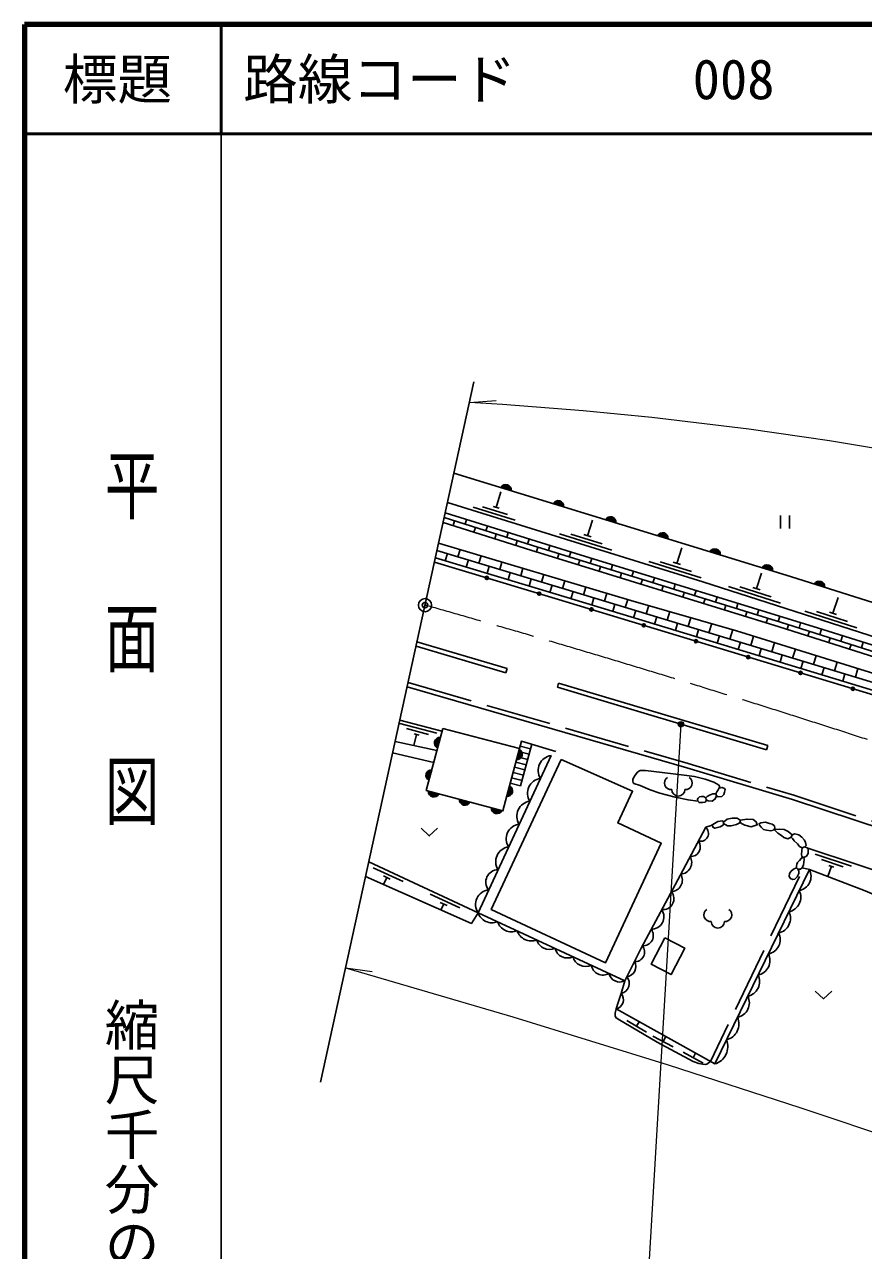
# Model space of a CAD drawing. Units: millimetres at full size, sheet at 1:1000; details may follow other scales. Extents: x 40000 to 680000, y 20000 to 380000.
# Drawn here: x 40000 to 116769, y 267871 to 380000 of the extents above; entities that cross this region are included whole.
import ezdxf
from ezdxf.enums import TextEntityAlignment as Align

# ---------------------------------------------------------------- set-up
doc = ezdxf.new("R2010")
doc.units = ezdxf.units.MM
doc.header["$LTSCALE"] = 1000
doc.header["$PDMODE"] = 32
doc.header["$PDSIZE"] = 500
doc.linetypes.add('CHAIN', pattern=[18.5, 12, -1.5, 3.5, -1.5])
doc.linetypes.add('DASHED', pattern=[7.5, 6, -1.5])
for name, color, linetype, lineweight in [('M-BGD', 7, 'Continuous', 25), ('M-BMK', 2, 'CHAIN', 13), ('M-BMK-OTRS', 5, 'Continuous', 25), ('M-BMK-SRVR', 3, 'Continuous', 25), ('M-STR-HTXT', 7, 'Continuous', 13), ('M-TTL', 2, 'Continuous', 140), ('M-TTL-BAND', 7, 'Continuous', 25), ('M-TTL-LINE', 7, 'Continuous', 50)]:
    doc.layers.add(name, color=color, linetype=linetype, lineweight=lineweight)
doc.layers.add('M-OTRS', color=6, linetype='Continuous')
doc.layers.add('M-TTL-TXT', color=7, linetype='Continuous')
doc.styles.add('@ＭＳ ゴシック', font='')
doc.styles.add('ＭＳ ゴシック', font='')
doc.styles.get('@ＭＳ ゴシック').set_extended_font_data('@MS Gothic')
doc.styles.get('ＭＳ ゴシック').set_extended_font_data('MS Gothic')

# ---------------------------------------------------------------- blocks, each defined once
blk = doc.blocks.new('ent')
at = {"layer": 'M-BGD'}
for centre, start, end in [((-676, -505), 122.72029, 277.24592), ((0, -1100), 180, 0), ((676, -505), 262.75408, 57.27971)]:
    blk.add_arc(centre, 600, start, end, dxfattribs=at)

msp = doc.modelspace()

# ---------------------------------------------------------------- hatches: boundary and pattern name
at = {"layer": 'M-BGD'}
for points in [[(83603, 337656, -0.82183), (84550, 337365)], [(88382, 336188, -0.82183), (89330, 335897)], [(93162, 334721, -0.82183), (94109, 334430)], [(97942, 333253, -0.82183), (98889, 332962)], [(102722, 331786, -0.82183), (103669, 331495)], [(107502, 330318, -0.82183), (108449, 330028)], [(82154, 329434, -0.41421), (82341, 329534, -0.41421), (82441, 329347, -1)], [(112275, 328832, -0.82183), (113220, 328533)], [(86941, 327990, -0.41421), (87128, 328091, -0.41421), (87229, 327904, -1)], [(91727, 326543, -0.41421), (91914, 326643, -0.41421), (92014, 326456, -1)], [(96512, 325093, -0.41421), (96699, 325193, -0.41421), (96799, 325006, -1)], [(101297, 323643, -0.41421), (101485, 323743, -0.41421), (101585, 323556, -1)], [(106083, 322193, -0.41421), (106270, 322293, -0.41421), (106370, 322106, -1)], [(110868, 320743, -0.41421), (111055, 320843, -0.41421), (111155, 320656, -1)], [(115653, 319293, -0.41421), (115840, 319393, -0.41421), (115940, 319206, -1)], [(77797, 313848, -0.82183), (78050, 314805)], [(85264, 313702, -0.82183), (85011, 312744)], [(77010, 310869, -0.82183), (77263, 311827)], [(77909, 309630, -0.82183), (76951, 309883)], [(84379, 310352, -0.82183), (84126, 309395)], [(80750, 308880, -0.82183), (79792, 309133)], [(83674, 308107, -0.82183), (82716, 308360)]]:
    msp.add_hatch(color=256, dxfattribs=at).paths.add_polyline_path(points)
at = {"layer": 'M-STR-HTXT'}
msp.add_hatch(color=256, dxfattribs=at).paths.add_polyline_path([(100283, 316122, -0.41421), (100183, 315783, -0.41421), (99844, 315883, -1)])

# ---------------------------------------------------------------- linework, layer by layer
at = {"layer": 'M-BGD'}
for p, q in [((83603, 337656), (84550, 337365)), ((83152, 335833), (83596, 337266)), ((81064, 335851), (84885, 334668)), ((81917, 335901), (84210, 335191)), ((82885, 335915), (83420, 335750)), ((88382, 336188), (89330, 335897)), ((79355, 334594), (79222, 334176)), ((80444, 334721), (80308, 334293)), ((91527, 333241), (91970, 334674)), ((93162, 334721), (94109, 334430)), ((109187, 335101), (109187, 333901)), ((109987, 335101), (109987, 333901)), ((81262, 333991), (81129, 333573)), ((82354, 334127), (82215, 333689)), ((83168, 333388), (83036, 332970)), ((84264, 333534), (84122, 333086)), ((88961, 333407), (93738, 331929)), ((90005, 333398), (92871, 332511)), ((91193, 333344), (91861, 333137)), ((97942, 333253), (98889, 332962)), ((79857, 331977), (79658, 331317)), ((85075, 332784), (84943, 332366)), ((86173, 332940), (86029, 332483)), ((86983, 332185), (86854, 331766)), ((88080, 332348), (87939, 331890)), ((99700, 330712), (100143, 332145)), ((78701, 331605), (78504, 330952)), ((80615, 331028), (80418, 330375)), ((81774, 331406), (81573, 330739)), ((83690, 330835), (83488, 330162)), ((88894, 331595), (88765, 331176)), ((89990, 331754), (89850, 331300)), ((90805, 331005), (90676, 330586)), ((91901, 331164), (91761, 330711)), ((97134, 330878), (101911, 329399)), ((98178, 330868), (101044, 329982)), ((99365, 330815), (100034, 330608)), ((102722, 331786), (103669, 331495)), ((82530, 330451), (82333, 329797)), ((84445, 329874), (84248, 329220)), ((85607, 330264), (85403, 329585)), ((87524, 329693), (87318, 329008)), ((92717, 330416), (92587, 329997)), ((93812, 330575), (93672, 330121)), ((94628, 329826), (94498, 329407)), ((95724, 329987), (95583, 329532)), ((106977, 328404), (107436, 329832)), ((107502, 330318), (108449, 330028)), ((86360, 329296), (86163, 328643)), ((88275, 328719), (88078, 328066)), ((89442, 329122), (89232, 328430)), ((91359, 328551), (91146, 327850)), ((96539, 329237), (96410, 328818)), ((97635, 329399), (97494, 328942)), ((98450, 328647), (98321, 328228)), ((99547, 328811), (99406, 328353)), ((104413, 328598), (109173, 327067)), ((105457, 328577), (108313, 327659)), ((112275, 328832), (113220, 328533)), ((90189, 328140), (89991, 327487)), ((92103, 327560), (91905, 326907)), ((93275, 327980), (93060, 327270)), ((100361, 328058), (100232, 327639)), ((101459, 328223), (101317, 327763)), ((102272, 327468), (102143, 327049)), ((103370, 327635), (103228, 327174)), ((106643, 328511), (107310, 328297)), ((113978, 326153), (114437, 327581)), ((94017, 326980), (93819, 326327)), ((95192, 327409), (94974, 326690)), ((95931, 326400), (95734, 325747)), ((97114, 326856), (96888, 326110)), ((99038, 326306), (98803, 325530)), ((104183, 326879), (104054, 326460)), ((105282, 327047), (105139, 326584)), ((107193, 326459), (107050, 325994)), ((111414, 326347), (116174, 324816)), ((112458, 326326), (115314, 325408)), ((97845, 325820), (97648, 325167)), ((99760, 325240), (99562, 324587)), ((100961, 325756), (100717, 324950)), ((102884, 325207), (102631, 324370)), ((106095, 326289), (105965, 325870)), ((108006, 325700), (107876, 325281)), ((109105, 325871), (108961, 325405)), ((111020, 325281), (110868, 324803)), ((113645, 326260), (114311, 326046)), ((101674, 324660), (101476, 324007)), ((103588, 324080), (103390, 323427)), ((104807, 324657), (104545, 323790)), ((106719, 324070), (106459, 323210)), ((109915, 325105), (109783, 324687)), ((111822, 324501), (111689, 324083)), ((112931, 324692), (112775, 324199)), ((114841, 324097), (114682, 323595)), ((75826, 323152), (84046, 320711)), ((75912, 323544), (84159, 321095)), ((105502, 323500), (105304, 322847)), ((108629, 323474), (108373, 322630)), ((113728, 323897), (113596, 323479)), ((115635, 323293), (115503, 322875)), ((116750, 323502), (116588, 322991)), ((107416, 322920), (107218, 322267)), ((109330, 322340), (109132, 321687)), ((110538, 322878), (110287, 322050)), ((112447, 322283), (112201, 321470)), ((84159, 321095), (84046, 320711)), ((111244, 321760), (111046, 321107)), ((113158, 321180), (112960, 320527)), ((114356, 321687), (114115, 320890)), ((116266, 321091), (116029, 320310)), ((88876, 319771), (88761, 319388)), ((88876, 319771), (108002, 314043)), ((115072, 320600), (114874, 319947)), ((88761, 319388), (107887, 313659)), ((78201, 315376), (74342, 316383)), ((77727, 315190), (74340, 316073)), ((76974, 315076), (74942, 315606)), ((76119, 314989), (75645, 315113)), ((77732, 313599), (73915, 314436)), ((75882, 315051), (75624, 314061)), ((77797, 313848), (78050, 314805)), ((85342, 313996), (86307, 313753)), ((86419, 314170), (85393, 310374)), ((108002, 314043), (107887, 313659)), ((88179, 313133), (81499, 298761)), ((85264, 313702), (85011, 312744)), ((85087, 313029), (86046, 312787)), ((85087, 313029), (86046, 312787)), ((85214, 313513), (86176, 313270)), ((77010, 310869), (77263, 311827)), ((84831, 312062), (85785, 311822)), ((84959, 312546), (85915, 312304)), ((84448, 310612), (85393, 310374)), ((84576, 311095), (85524, 310856)), ((84703, 311579), (85654, 311339)), ((77909, 309630), (76951, 309883)), ((84379, 310352), (84126, 309395)), ((80750, 308880), (79792, 309133)), ((83674, 308107), (82716, 308360)), ((115681, 303030), (112356, 304124)), ((74638, 301619), (71917, 302883)), ((114922, 302964), (112928, 303620)), ((113831, 303007), (113520, 302062)), ((114064, 302930), (113598, 303084)), ((73469, 301832), (72834, 302127)), ((73151, 301979), (72857, 301346)), ((103161, 284931), (111829, 302707)), ((79843, 299200), (77122, 300464)), ((78673, 299413), (78039, 299708)), ((78356, 299560), (78104, 299018)), ((103161, 284931), (94146, 289967)), ((95099, 288916), (96909, 287850)), ((96004, 288383), (96246, 288794)), ((97500, 287470), (99354, 286483)), ((98427, 286976), (98691, 287428)), ((100261, 285999), (102114, 285012)), ((101188, 285506), (101404, 285912))]:
    msp.add_line(p, q, dxfattribs=at)
at = {"layer": 'M-BGD', "linetype": 'DASHED'}
for p, q in [((73685, 313389), (77443, 312506)), ((110900, 302067), (102762, 285154))]:
    msp.add_line(p, q, dxfattribs=at)
at = {"layer": 'M-BGD'}
for points in [[(206109, 304811), (199115, 298339), (190890, 301989), (182503, 305274), (171532, 309499), (156560, 315120), (137027, 320995), (110078, 329527), (79296, 338978)], [(198273, 289992), (198764, 289915), (199557, 290157), (200002, 290369), (200817, 293299), (176692, 302629), (158854, 309364), (147490, 313419), (139758, 316149), (131412, 318864), (122018, 321861), (112550, 324811), (90950, 331456), (78496, 335326)], [(78702, 336268), (102074, 329035), (143367, 315758), (155650, 312308), (168043, 307639), (190553, 298861), (199003, 295377), (202809, 296615), (207780, 307526)], [(78307, 334466), (86338, 331925), (109048, 324919), (133668, 317120), (140415, 314948), (153957, 310122), (174978, 302288), (191123, 296141), (200597, 292508)], [(78401, 334896), (86469, 332343), (109178, 325338), (133801, 317538), (140556, 315364), (154107, 310534), (175133, 302698), (191279, 296550), (200715, 292932)], [(200093, 290695), (184147, 296879), (168244, 303092), (149511, 309811), (125452, 318226), (105153, 324558), (95477, 327324), (77890, 332563)], [(77511, 330833), (88546, 327507), (124080, 316739), (134325, 313471), (155817, 305884), (176102, 298205), (187397, 293820), (198127, 289619)], [(77596, 331225), (88662, 327890), (124199, 317121), (134453, 313850), (155954, 306260), (176246, 298579), (187543, 294193), (198273, 289992)], [(77743, 331894), (88859, 328543), (124402, 317773), (134670, 314498), (156189, 306901), (176490, 299216), (187791, 294829), (199557, 290157)], [(75008, 319422), (100603, 312014), (110261, 309132), (130160, 302572), (140723, 298905), (151420, 295022), (172702, 287061), (202889, 275500), (204457, 274876), (208460, 273157), (221610, 267523), (230563, 264261), (241114, 260674), (247296, 258790), (253557, 257057), (264375, 254559), (272309, 252773), (278095, 251628), (281983, 250914), (286843, 250112), (291364, 249567), (300750, 248768), (308085, 248300)], [(85282, 313770), (85462, 314451), (88629, 313522)], [(101610, 308970), (100723, 309088), (99548, 309340), (98138, 309710), (97254, 310014), (96329, 310403), (95762, 310590), (95701, 310675), (95676, 310805), (95676, 310935), (95737, 311093), (95884, 311335), (96076, 311604), (96221, 311710), (96343, 311763), (96492, 311785), (96604, 311785), (96712, 311780), (96818, 311768), (100112, 311381), (101296, 311214), (102268, 310993), (103062, 310700), (103509, 310453), (103623, 310304)], [(103334, 309440), (103198, 309167), (102921, 308967), (102566, 308992), (102386, 309103), (102357, 309259), (102454, 309380), (102668, 309526), (102819, 309570), (102979, 309633), (103266, 309624)], [(103623, 310304), (103475, 310008), (103363, 309814), (103266, 309624), (103334, 309440), (103485, 309372), (103815, 309406), (103990, 309566), (104063, 309794), (104121, 310042), (104038, 310124), (103825, 310226), (103549, 310156)], [(102357, 309259), (102129, 309390), (101939, 309390), (101774, 309351), (101648, 309244), (101580, 309137), (101610, 308970), (101720, 308841), (102036, 308851), (102279, 308875), (102380, 309009), (102386, 309103)], [(103953, 307040), (104296, 307329), (104748, 307410), (105208, 307413), (105486, 307223), (105442, 306996), (105149, 306847), (104676, 306722), (104334, 306703), (103950, 306925)], [(105486, 307223), (106124, 307332), (106675, 307285), (106943, 307074), (107052, 306809), (106772, 306716), (106482, 306626), (105903, 306756), (105611, 306925), (105464, 307110)], [(76290, 306482), (77040, 305782), (77790, 306482)], [(102740, 285166), (102505, 284947), (102309, 284885), (102049, 284910), (101712, 284979), (101199, 285160), (97904, 286915), (94318, 289028), (94101, 289175), (94052, 289337), (94052, 289583), (94146, 289967), (94316, 290560), (94603, 291366), (94932, 292542), (96421, 295520), (99981, 302161), (102328, 306573)], [(102328, 306573), (102830, 306728), (103426, 307117), (103872, 307155), (103953, 307040), (103947, 306809), (103651, 306607), (103171, 306483), (102985, 306585), (102950, 306807)], [(110243, 305886), (110475, 305979), (110839, 305896), (111129, 305679), (111361, 305409), (111459, 305193), (111538, 304917), (111405, 304780), (111144, 304711), (110928, 304824), (110721, 305070), (110431, 305330), (110274, 305556), (110145, 305675)], [(111144, 304711), (111135, 304449), (111106, 304090), (111135, 303894), (111302, 303820), (111543, 303938), (111696, 304189), (111696, 304528), (111691, 304659), (111405, 304780)], [(111164, 302862), (111829, 302707), (116919, 300765), (125045, 297282), (128848, 298524), (127989, 299018), (125277, 300059), (120519, 301754), (111691, 304659)], [(71497, 303410), (81499, 298761), (94932, 292542)], [(110638, 302854), (110358, 302760), (110117, 302519), (110013, 302337), (109964, 302077), (110087, 301895), (110294, 301792), (110481, 301836), (110712, 302047), (110850, 302352), (110845, 302588), (110776, 302746)], [(81499, 298761), (80891, 297781), (71206, 302079)], [(112360, 291589), (113110, 290889), (113860, 291589)]]:
    msp.add_lwpolyline(points, dxfattribs=at)
at = {"layer": 'M-BGD', "linetype": 'DASHED'}
msp.add_lwpolyline([(75094, 319813), (100715, 312398), (110381, 309514), (130288, 302950), (140857, 299282), (151558, 295397), (172844, 287435), (203035, 275873), (204610, 275245), (208618, 273525), (221757, 267895), (230696, 264638), (241237, 261055), (247407, 259174), (253655, 257444), (264464, 254949), (272392, 253165), (278170, 252021), (282051, 251308), (286900, 250508), (291405, 249965), (300780, 249167), (308109, 248700)], dxfattribs=at)
at = {"layer": 'M-BGD'}
for points in [[(78267, 315624), (85282, 313770), (83778, 308079), (76763, 309933)], [(89096, 312788), (82701, 299073), (93177, 294188), (98271, 305114), (94288, 306971), (95637, 309866)], [(107370, 306999), (107800, 307045), (108171, 306912), (108426, 306859), (108634, 306700), (108647, 306467), (108532, 306314), (108298, 306255), (107900, 306320), (107632, 306386), (107395, 306585), (107261, 306756), (107211, 306904)], [(108589, 306390), (109078, 306412), (109496, 306383), (109879, 306201), (110243, 305886), (110145, 305675), (109855, 305527), (109491, 305655), (109260, 305832), (108925, 306043)], [(111302, 303820), (111086, 303749), (110924, 303547), (110732, 303366), (110683, 303218), (110634, 303031), (110638, 302854), (110776, 302746), (110993, 302761), (111164, 302862), (111273, 303134), (111352, 303616)], [(98586, 296479), (100421, 295523), (99162, 293109), (97328, 294064)]]:
    msp.add_lwpolyline(points, close=True, dxfattribs=at)
for centre in [(82298, 329390), (87085, 327947), (91871, 326499), (96656, 325049), (101441, 323599), (106226, 322149), (111011, 320699), (115796, 319249)]:
    msp.add_circle(centre, 150, dxfattribs=at)
for centre, radius, start, end in [((84047, 337417), 505, 354.10389, 151.76208), ((88827, 335949), 505, 354.10389, 151.76208), ((93607, 334482), 505, 354.10389, 151.76208), ((98387, 333014), 505, 354.10389, 151.76208), ((103167, 331547), 505, 354.10389, 151.76208), ((107946, 330079), 505, 354.10389, 151.76208), ((112718, 328589), 505, 353.60268, 151.26087), ((78018, 314301), 505, 86.36768, 244.02587), ((85043, 313248), 505, 266.36768, 64.02587), ((88361, 311779), 1367, 97.66587, 212.47962), ((77231, 311323), 505, 86.36768, 244.02587), ((87390, 309690), 1367, 97.66587, 212.47962), ((77455, 309851), 505, 176.36768, 334.02587), ((84158, 309899), 505, 266.36768, 64.02587), ((80296, 309101), 505, 176.36768, 334.02587), ((83220, 308328), 505, 176.36768, 334.02587), ((86420, 307601), 1367, 97.66587, 212.47962), ((85449, 305512), 1367, 97.66587, 212.47962), ((101850, 306021), 730, 254.81235, 49.16853), ((100961, 304779), 880, 266.43051, 37.55037), ((84478, 303423), 1367, 97.66587, 212.47962), ((99982, 303360), 1070, 273.61193, 30.36896), ((83336, 301566), 1123, 90.58904, 219.55645), ((99129, 301750), 1068, 273.21288, 30.43213), ((110617, 302104), 1353, 281.53245, 26.47907), ((82623, 299509), 1351, 96.50805, 213.63744), ((98429, 300039), 996, 263.31142, 40.30403), ((109677, 300175), 1353, 281.53245, 26.47907), ((82791, 299208), 1368, 199.09112, 291.22055), ((97355, 298402), 1156, 269.53821, 34.07724), ((108736, 298245), 1353, 281.53245, 26.47907), ((84579, 298381), 1368, 199.09112, 291.22055), ((96587, 296676), 949, 266.72478, 36.89066), ((86366, 297553), 1368, 199.09112, 291.22055), ((88043, 296626), 1232, 196.37792, 293.93375), ((107795, 296316), 1353, 281.53245, 26.47907), ((89678, 295795), 1173, 194.59347, 295.71819), ((95874, 295159), 871, 265.50689, 40.88795), ((106854, 294387), 1353, 281.53245, 26.47907), ((91332, 295022), 1180, 193.88954, 296.42213), ((92922, 294143), 1080, 189.49814, 300.81352), ((95020, 293826), 913, 276.30968, 30.56259), ((94460, 293434), 1009, 192.46916, 297.8425), ((94355, 292311), 977, 284.73063, 38.43987), ((105914, 292458), 1353, 281.53245, 26.47907), ((93945, 290807), 864, 283.42114, 40.35386), ((104973, 290528), 1353, 281.53245, 26.47907), ((103856, 288598), 1513, 284.4832, 23.52833), ((102706, 286516), 1649, 286.01994, 21.99158)]:
    msp.add_arc(centre, radius, start, end, dxfattribs=at)
at = {"layer": 'M-BMK'}
msp.add_arc((-222802, -731560), 1100000, 69.10782, 74.20319, dxfattribs=at)
at = {"layer": 'M-BMK-OTRS'}
msp.add_line((67082, 283274), (81125, 347317), dxfattribs=at)
at = {"layer": 'M-BMK-SRVR'}
msp.add_circle((76647, 326896), 600, dxfattribs=at)
at = {"layer": 'M-OTRS'}
msp.add_point((76647, 326896), dxfattribs=at)
at = {"layer": 'M-STR-HTXT'}
for p, q in [((80710, 345425), (83157, 345616)), ((100064, 316003), (97123, 266518)), ((69373, 293722), (71805, 293385))]:
    msp.add_line(p, q, dxfattribs=at)
for points in [[(206506, 314548), (184926, 322607), (182534, 323611), (174615, 326526), (167895, 328826), (160014, 331326), (152703, 333458), (144952, 335525), (138714, 337048), (131415, 338671), (122400, 340446), (113660, 341926), (106264, 342995), (97403, 344059), (91121, 344670), (83740, 345238), (80710, 345425)], [(69373, 293722), (70843, 293304), (84695, 289233), (98887, 284850), (110929, 280960), (120245, 277841), (134357, 272935), (146007, 268716), (159481, 263527), (237103, 234537), (253418, 229972), (277729, 224784), (294517, 222287), (321023, 220100), (346140, 219977), (362801, 220939), (368218, 221547)]]:
    msp.add_lwpolyline(points, dxfattribs=at)
msp.add_circle((100064, 316003), 250, dxfattribs=at)
at = {"layer": 'M-TTL'}
for p, q in [((40000, 380000), (40000, 20000)), ((680000, 380000), (40000, 380000))]:
    msp.add_line(p, q, dxfattribs=at)
at = {"layer": 'M-TTL-BAND'}
msp.add_line((58000, 370000), (58000, 20000), dxfattribs=at)
at = {"layer": 'M-TTL-LINE'}
for p, q in [((58000, 380000), (58000, 370000)), ((40000, 370000), (680000, 370000))]:
    msp.add_line(p, q, dxfattribs=at)

# ---------------------------------------------------------------- block references
for p in [(99824, 311132), (103440, 299064)]:
    msp.add_blockref('ent', p)

# ---------------------------------------------------------------- texts
at = {"layer": 'M-TTL-BAND', "style": '@ＭＳ ゴシック', "width": 1.4}
msp.add_text('平  面  図', height=3666, rotation=270, dxfattribs=at).set_placement((49777, 306475), align=Align.MIDDLE_RIGHT)
at = {"layer": 'M-TTL-BAND', "style": '@ＭＳ ゴシック'}
msp.add_text('縮尺千分の一', height=3666, rotation=270, dxfattribs=at).set_placement((49777, 261030), align=Align.MIDDLE_RIGHT)
at = {"layer": 'M-TTL-TXT', "style": 'ＭＳ ゴシック'}
msp.add_text('標題', height=3666, dxfattribs=at).set_placement((48500, 375000), align=Align.MIDDLE_CENTER)
for s, p in [('路線コード', (60000, 375000)), ('008', (101142, 375000))]:
    msp.add_text(s, height=3666, dxfattribs=at).set_placement(p, align=Align.MIDDLE_LEFT)

doc.saveas('drawing.dxf')
